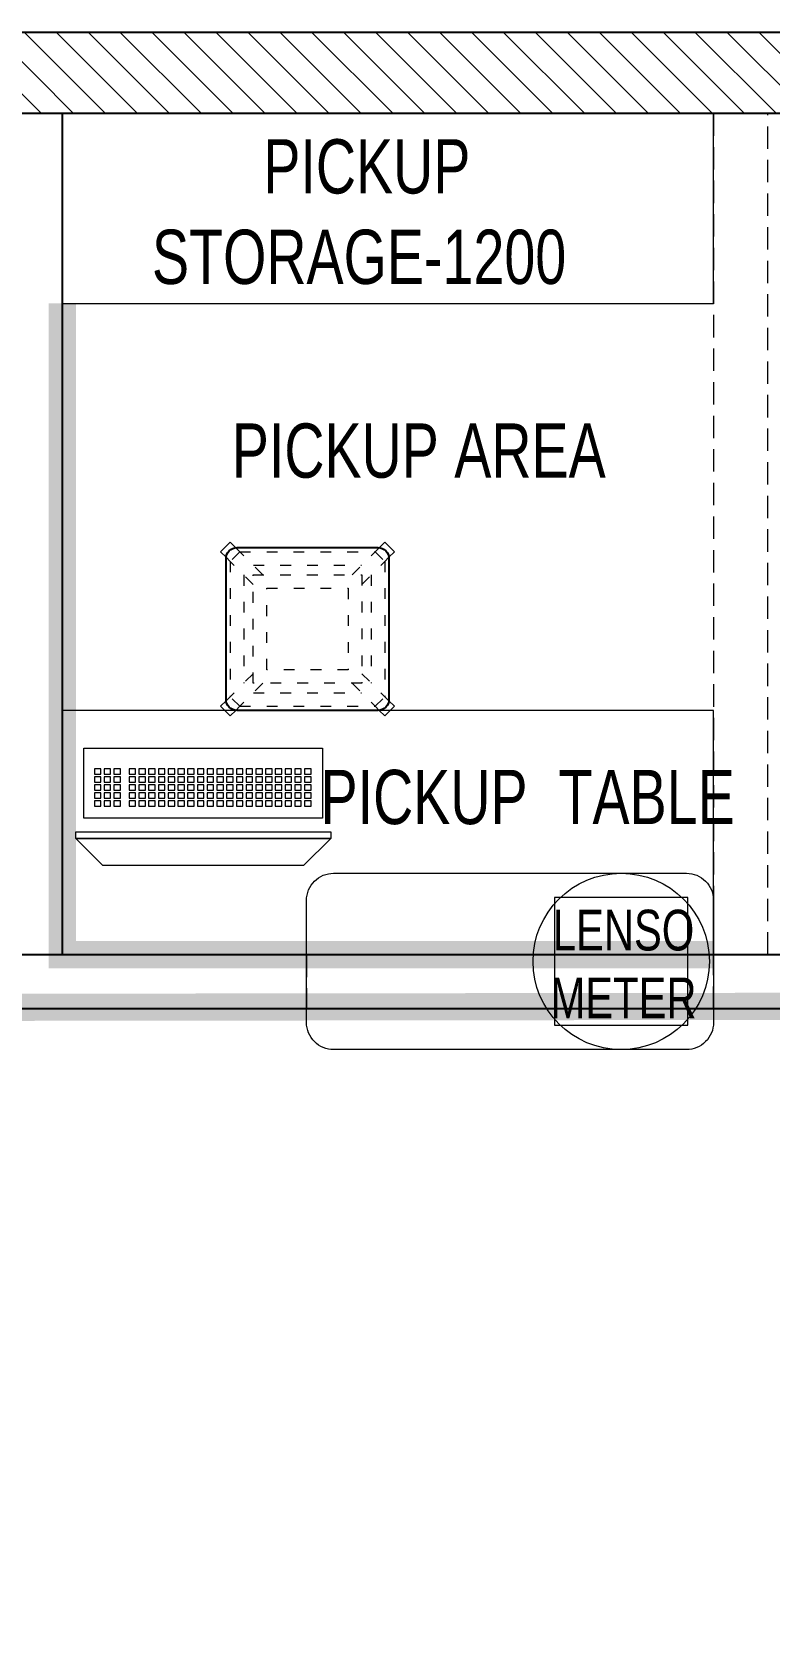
# Model space of a CAD drawing. Header units: feet. Extents: x 3021548 to 3033382, y -5395028 to -5381947.
# Drawn here: x 3026919 to 3028278, y -5385090 to -5382135 of the extents above; entities that cross this region are included whole.
import ezdxf

# ---------------------------------------------------------------- set-up
doc = ezdxf.new("R2010")
doc.units = ezdxf.units.FT
doc.header["$LTSCALE"] = 33
doc.header["$MEASUREMENT"] = 0
doc.linetypes.add('a_p6_plan_L18$0$HIDDEN', pattern=[0.375, 0.25, -0.125])
doc.linetypes.add('ACAD_ISO03W100', pattern=[30, 12, -18])
doc.layers.add('A-WALL', color=1, linetype='Continuous')
for name, color, linetype, lineweight in [('LENS-CURTAIN', 5, 'a_p6_plan_L18$0$HIDDEN', 9), ('LENS-DIM', 252, 'Continuous', 5), ('LENS-PARTITION', 21, 'Continuous', 25), ('LENS-TEXT', 31, 'Continuous', 5), ('LK-EQPMT', 3, 'Continuous', 18), ('LK-FF&E WALL', 1, 'Continuous', 9), ('LK-FLUTTED FINISH', 20, 'Continuous', 30), ('LK-IT', 3, 'Continuous', 18), ('LK-TILES FINISH', 251, 'Continuous', 5), ('LN-ELEVATION-1', 81, 'Continuous', 25), ('LN-ELEVATION-2', 103, 'Continuous', 20), ('LN-ELEVATION-3', 125, 'Continuous', 18), ('LN-ELEVATION-5', 167, 'Continuous', 5), ('LN-HATCH', 251, 'Continuous', 0)]:
    doc.layers.add(name, color=color, linetype=linetype, lineweight=lineweight)
doc.styles.add('LK TXT', font='GILC____.TTF', dxfattribs={"height": 100})

# ---------------------------------------------------------------- blocks, each defined once
blk = doc.blocks.new('A$Cd7686a59')
at = {"layer": 'LN-HATCH'}
h = blk.add_hatch(dxfattribs=at)
h.set_pattern_fill('ANSI31', color=256, scale=333, angle=90)
h.set_pattern_definition([(135, (5280109.837, 5157204.347), (-29.43331977, -29.43331977), [])])
h.paths.add_polyline_path([(1192.8, 1896.6), (1192.8, 2046.6), (-6394.3, 2046.6), (-6394.3, 1896.6)])
h.paths.add_polyline_path([(-6905.1, 1896.6), (-6905.1, 2046.6), (-8577.6, 2046.6), (-8577.6, 1896.6)])
at = {"layer": 'A-WALL'}
blk.add_lwpolyline([(-6394.3, 1896.6), (-6394.3, 2046.6), (1192, 2046.6), (1192, 1896.6)], close=True, dxfattribs=at)
blk.add_lwpolyline([(1649.8, 1650), (1192.8, 1650), (1192.8, 1896.6), (-8577.6, 1896.6), (-8577.6, 1896.6), (-9086.6, 1896.6), (-9086.8, 2031.9), (-9239, 2031.9), (-9224.5, 1367.1), (-9157.7, -2263.7), (-9139.3, -3110.7), (-7944, -3962.2), (-7937.4, -3952.1), (653.5, -9611.3), (760.4, -9485.5), (989.6, -9139.3), (1650, -9139.3), (1650, 1650)], dxfattribs=at)
blk = doc.blocks.new('CLENS 600 TYPE 6')
at = {"layer": 'LN-ELEVATION-1', "ltscale": 0.5}
blk.add_lwpolyline([(130, -225), (-130, -225, -0.414214), (-150, -205), (-150, 55, -0.414214), (-130, 75), (130, 75, -0.414214), (150, 55), (150, -205, -0.414214)], format="xyb", close=True, dxfattribs=at)
at = {"layer": 'LN-ELEVATION-3', "linetype": 'ACAD_ISO03W100', "ltscale": 0.05}
for p, q in [((-82.3, 25), (-124.7, 67.4)), ((124.7, 67.4), (-124.7, 67.4)), ((82.3, 25), (124.7, 67.4)), ((-100, 7.3), (-142.4, 49.7)), ((-142.4, -199.7), (-142.4, 49.7)), ((99.7, 42.4), (-99.7, 42.4)), ((100, 7.3), (142.4, 49.7)), ((142.4, -199.7), (142.4, 49.7)), ((-117.4, -174.7), (-117.4, 24.7)), ((117.4, -174.7), (117.4, 24.7)), ((-100, -157.3), (-142.4, -199.7)), ((-82.3, -175), (-124.7, -217.4)), ((82.3, -175), (124.7, -217.4)), ((100, -157.3), (142.4, -199.7)), ((99.7, -192.4), (-99.7, -192.4)), ((124.7, -217.4), (-124.7, -217.4))]:
    blk.add_line(p, q, dxfattribs=at)
for points in [[(-132.2, 74.9), (-124.7, 67.4), (-142.4, 49.7), (-149.9, 57.2)], [(132.2, 74.9), (124.7, 67.4), (142.4, 49.7), (149.9, 57.2)], [(-132.2, -224.9), (-124.7, -217.4), (-142.4, -199.7), (-149.9, -207.2)], [(132.2, -224.9), (124.7, -217.4), (142.4, -199.7), (149.9, -207.2)]]:
    blk.add_lwpolyline(points, dxfattribs=at)
for points in [[(100, -175), (-100, -175), (-100, 25), (100, 25)], [(75, -150), (-75, -150), (-75, 0), (75, 0)]]:
    blk.add_lwpolyline(points, close=True, dxfattribs=at)
at = {"layer": 'LN-ELEVATION-5', "ltscale": 0.5}
for points in [[(-149.9, 57.2), (-160.1, 67.4), (-142.4, 85.1), (-132.2, 74.9)], [(149.9, 57.2), (160.1, 67.4), (142.4, 85.1), (132.2, 74.9)], [(-149.9, -207.2), (-160.1, -217.4), (-142.4, -235.1), (-132.2, -224.9)], [(149.9, -207.2), (160.1, -217.4), (142.4, -235.1), (132.2, -224.9)]]:
    blk.add_lwpolyline(points, dxfattribs=at)
blk = doc.blocks.new('*U23')
at = {"layer": 'LK-EQPMT', "ltscale": 12}
blk.add_lwpolyline([(6, 4.9), (-6, 4.9), (-6, -4.9), (6, -4.9)], close=True, dxfattribs=at)
blk = doc.blocks.new('*U24')
at = {"color": 0, "linetype": 'ByBlock', "lineweight": -2}
for p in [(0, 0), (18, 0), (35.9, 0), (53.9, 0), (71.8, 0), (89.8, 0), (107.8, 0), (125.7, 0), (143.7, 0), (161.6, 0), (179.6, 0), (197.6, 0), (215.5, 0), (233.5, 0), (251.4, 0), (269.4, 0), (287.4, 0), (305.3, 0), (323.3, 0), (0, -14.7), (0, -29.5), (18, -14.7), (18, -29.5), (35.9, -14.7), (35.9, -29.5), (53.9, -14.7), (53.9, -29.5), (71.8, -14.7), (71.8, -29.5), (89.8, -14.7), (89.8, -29.5), (107.8, -14.7), (107.8, -29.5), (125.7, -14.7), (125.7, -29.5), (143.7, -14.7), (143.7, -29.5), (161.6, -14.7), (161.6, -29.5), (179.6, -14.7), (179.6, -29.5), (197.6, -14.7), (197.6, -29.5), (215.5, -14.7), (215.5, -29.5), (233.5, -14.7), (233.5, -29.5), (251.4, -14.7), (251.4, -29.5), (269.4, -14.7), (269.4, -29.5), (287.4, -14.7), (287.4, -29.5), (305.3, -14.7), (305.3, -29.5), (323.3, -14.7), (323.3, -29.5), (0, -44.2), (0, -59), (18, -44.2), (18, -59), (35.9, -44.2), (35.9, -59), (53.9, -44.2), (53.9, -59), (71.8, -44.2), (71.8, -59), (89.8, -44.2), (89.8, -59), (107.8, -44.2), (107.8, -59), (125.7, -44.2), (125.7, -59), (143.7, -44.2), (143.7, -59), (161.6, -44.2), (161.6, -59), (179.6, -44.2), (179.6, -59), (197.6, -44.2), (197.6, -59), (215.5, -44.2), (215.5, -59), (233.5, -44.2), (233.5, -59), (251.4, -44.2), (251.4, -59), (269.4, -44.2), (269.4, -59), (287.4, -44.2), (287.4, -59), (305.3, -44.2), (305.3, -59), (323.3, -44.2), (323.3, -59)]:
    blk.add_blockref('*U23', p, dxfattribs=at)
blk = doc.blocks.new('*U21')
at = {"layer": 'LK-EQPMT', "ltscale": 12}
blk.add_lwpolyline([(6, 4.9), (-6, 4.9), (-6, -4.9), (6, -4.9)], close=True, dxfattribs=at)
blk = doc.blocks.new('*U22')
at = {"color": 0, "linetype": 'ByBlock', "lineweight": -2}
for p in [(0, 0), (18, 0), (35.9, 0), (0, -14.7), (0, -29.5), (18, -14.7), (18, -29.5), (35.9, -14.7), (35.9, -29.5), (0, -44.2), (0, -59), (18, -44.2), (18, -59), (35.9, -44.2), (35.9, -59)]:
    blk.add_blockref('*U21', p, dxfattribs=at)
blk = doc.blocks.new('*U17')
at = {"ltscale": 12}
blk.add_lwpolyline([(8, 0), (8, 129.1), (448, 129.1), (448, 0)], close=True, dxfattribs=at)
for name, p in [('*U24', (35.2, 101.6)), ('*U22', (386.6, 101.6))]:
    blk.add_blockref(name, p)
blk = doc.blocks.new('Pickup table PC')
at = {"layer": 'LN-ELEVATION-2', "ltscale": 0.5}
for points in [[(470, 50), (0, 50), (0, 62), (470, 62)], [(420, 0), (50, 0), (0, 50), (470, 50)]]:
    blk.add_lwpolyline(points, close=True, dxfattribs=at)

msp = doc.modelspace()

# ---------------------------------------------------------------- linework, layer by layer
at = {"layer": 'LENS-CURTAIN', "ltscale": 5}
for points in [[(3028174.5, -5382284.8), (3028174.5, -5383834.8), (3028274.5, -5383834.8), (3028274.5, -5382284.8)], [(3028174.5, -5383834.8), (3027424.5, -5383834.8), (3027424.5, -5383934.8), (3028174.5, -5383934.8)]]:
    msp.add_lwpolyline(points, close=True, dxfattribs=at)
at = {"layer": 'LENS-PARTITION'}
for points in [[(3026874.5, -5383834.8), (3026974.5, -5383834.8), (3026974.5, -5382284.8), (3026874.5, -5382284.8)], [(3025724.5, -5383834.8), (3028681.9, -5383834.8), (3028681.9, -5383934.8), (3025724.5, -5383934.8)]]:
    msp.add_lwpolyline(points, close=True, dxfattribs=at)
at = {"layer": 'LK-EQPMT'}
msp.add_lwpolyline([(3028127.4, -5383964.8), (3028127.4, -5383729.8), (3027881.4, -5383729.8), (3027881.4, -5383964.8)], close=True, dxfattribs=at)
at = {"layer": 'LK-FF&E WALL'}
for points in [[(3028174.5, -5382634.8), (3028174.5, -5382284.8), (3026974.5, -5382284.8), (3026974.5, -5382634.8)], [(3026974.5, -5383834.8), (3028174.5, -5383834.8), (3028174.5, -5383384.8), (3026974.5, -5383384.8)]]:
    msp.add_lwpolyline(points, close=True, dxfattribs=at)
msp.add_lwpolyline([(3027424.5, -5383959.8), (3027424.5, -5383734.8, -0.414214), (3027474.5, -5383684.8), (3028124.5, -5383684.8, -0.414214), (3028174.5, -5383734.8), (3028174.5, -5383959.8, -0.414214), (3028124.5, -5384009.8), (3027474.5, -5384009.8, -0.414214)], format="xyb", close=True, dxfattribs=at)
msp.add_circle((3028004.4, -5383847.3), 162.5, dxfattribs=at)
at = {"layer": 'LK-FLUTTED FINISH', "linetype": 'ACAD_ISO03W100', "ltscale": 0.05, "const_width": 50}
msp.add_lwpolyline([(3028681.9, -5383929.6), (3024474.5, -5383934.8)], dxfattribs=at)
at = {"layer": 'LK-TILES FINISH', "color": 212, "linetype": 'ACAD_ISO03W100', "ltscale": 0.05, "const_width": 50}
msp.add_lwpolyline([(3026974.5, -5382634.8), (3026974.5, -5383834.8), (3028174.5, -5383834.8)], dxfattribs=at)

# ---------------------------------------------------------------- block references
at = {"layer": 'LENS-DIM', "color": 2}
msp.add_blockref('A$Cd7686a59', (3031502.1, -5384181.4), dxfattribs=at)
at = {"layer": 'LK-FF&E WALL', "rotation": 179.9999999999999}
msp.add_blockref('CLENS 600 TYPE 6', (3027426.3, -5383309.8), dxfattribs=at)
at = {"layer": 'LK-IT', "ltscale": 0.5, "rotation": 180}
msp.add_blockref('*U17', (3027462.1, -5383454.5), dxfattribs=at)
at = {"layer": 'LK-IT'}
msp.add_blockref('Pickup table PC', (3026999.1, -5383670.7), dxfattribs=at)

# ---------------------------------------------------------------- texts
at = {"layer": 'LENS-TEXT', "color": 0, "linetype": 'Continuous', "ltscale": 3, "attachment_point": 5, "style": 'LK TXT'}
for s, width, gutter_width, insert, char_height in [(' PICKUP STORAGE-1200', 1099.487, 1, (3027521.4, -5382466.3), 100), ('PICKUP AREA', 783.964, 1, (3027631.3, -5382906.7), 100), ('PICKUP  TABLE  ', 783.964, 1, (3027831.9, -5383545), 100), ('LENSO\\PMETER', 353.056, 0.5, (3028008.7, -5383852.1), 75)]:
    msp.add_mtext_dynamic_manual_height_columns(s, width=width, gutter_width=gutter_width, heights=[0], dxfattribs=dict(at, insert=insert, char_height=char_height))

doc.saveas('drawing.dxf')
